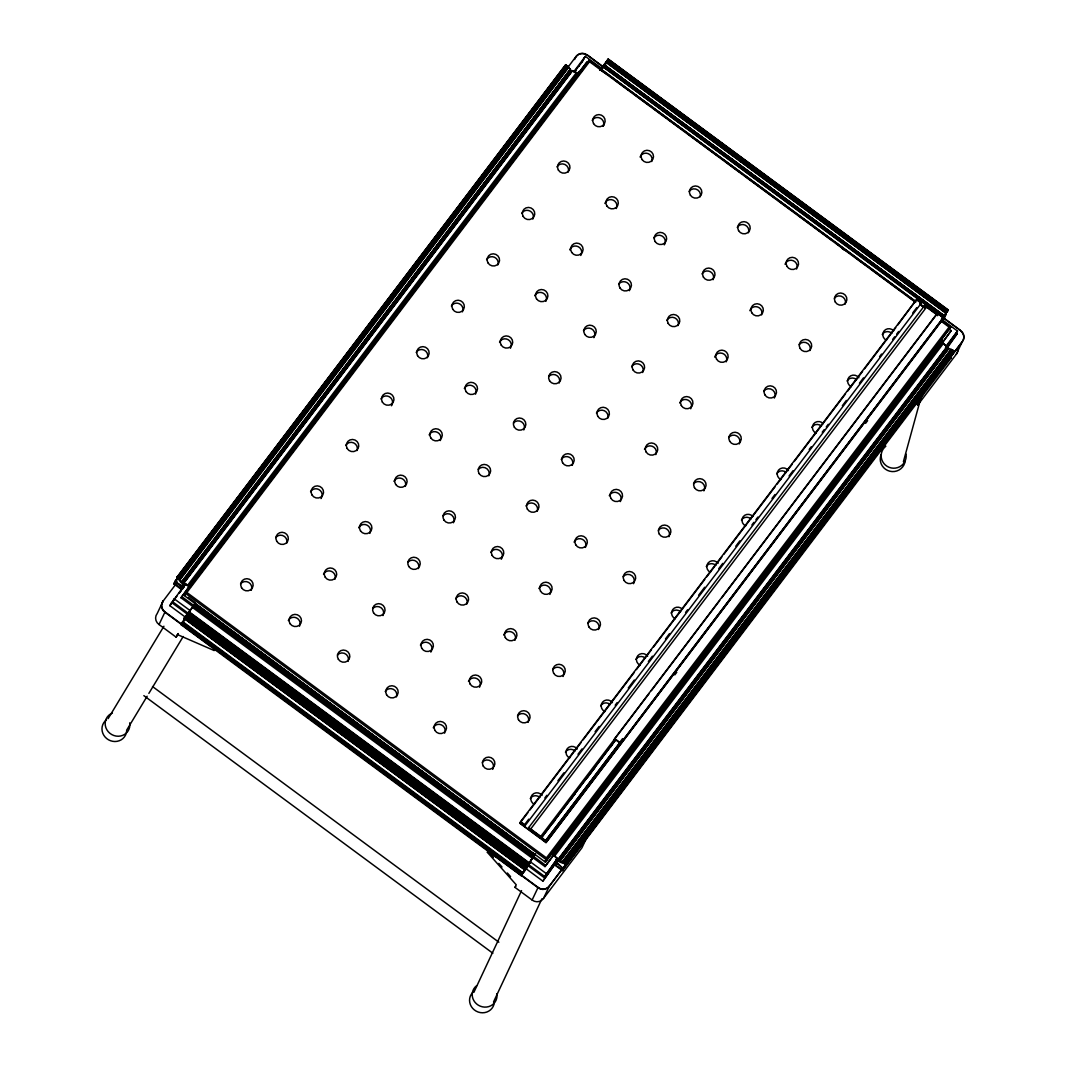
<?xml version="1.0" encoding="UTF-8"?>
<svg xmlns="http://www.w3.org/2000/svg" width="1066" height="1066" viewBox="0 0 1066 1066"><rect width="100%" height="100%" fill="white"/><g stroke="black" fill="none" stroke-linecap="round" stroke-linejoin="round"><path stroke-width="1.5" d="M903.395 461.698L919.905 401.482M473.89 992.259L521.54 890.63M493.531 1001.947L541.888 898.825M181.26 589.378L173.798 583.862L177.143 579.184M174.131 583.155L180.62 587.872L181.193 585.86L174.704 581.929L178.995 576.053M578.012 75.499L580.024 72.848L578.718 72.115L578.105 73.394L572.482 70.756L183.805 583.195L182.566 582.782L181.766 581.983L570.35 69.37L565.673 64.693L176.983 577.132L180.794 582.369L184.844 585.421M181.766 581.983L176.983 577.132M159.034 624.529L165.03 611.924A7.875 7.609 25.4 0 1 163.245 600.811L157.262 613.416A7.875 7.609 25.4 0 0 159.034 624.529L176.156 637.175L178.129 633.604L176.156 637.175M186.417 617.907L169.787 605.648L185.404 583.715L189.122 586.46M551.269 853.893L557.478 858.463L544.659 876.479L528.549 864.593L533.373 856.784L193.439 605.874L192.346 607.34L532.28 858.25L528.19 864.166L172.599 601.744L174.038 598.706L190.148 610.605L188.709 613.643M181.433 588.965L182.086 587.579L183.352 588.512M182.419 588.592L183.459 586.38M181.007 597.813L190.054 585.394L181.007 597.813L193.093 606.727L195.025 603.236L534.812 854.679L530.788 851.721M183.805 583.195L189.415 585.834L190.734 584.848L191.294 586.46M526.524 868.457L521.087 875.626L181.153 624.729L181.486 624.023M526.644 867.617L521.994 873.707L182.059 622.797L188.069 614.496M528.883 864.206L530.242 861.808L524.059 869.403L184.112 618.48L184.911 617.147L185.87 615.935L525.805 866.845L185.684 616.135M182.273 623.13L522.207 874.04M185.87 615.935L192.346 607.34M524.046 869.39L527.63 864.779L187.696 613.869L527.63 864.779L528.19 864.166M194.638 604.036L195.025 603.236M177.396 634.563L214.053 650.487L214.879 648.728M215.479 648.035L214.053 650.487M565.673 64.693L565.673 65.519M574.601 59.523L576.026 56.511A7.875 7.609 25.4 0 1 587.339 55.059L943.277 316.962L948.274 309.953L608.286 59.07L606.781 61.162L946.715 312.072M583.102 60.242L584.141 58.044M601.477 68.237L585.354 56.338L582.023 61.881M587.339 55.059L602.956 66.971M599.705 70.316L608.286 59.07M586.473 838.222L581.929 847.803L543.42 898.558A7.875 7.609 25.4 0 1 532.107 900.01L514.985 887.378L516.224 884.78L487.402 852.374L488.241 850.615M487.402 852.374L488.841 849.922L488.108 850.895L537.957 887.698A7.875 7.609 25.4 0 0 549.27 886.246L564.087 866.711M941.691 318.361L942.69 319.107L942.024 320.52L546.005 842.62L519.822 823.298L520.634 821.553L916.653 299.453L921.437 302.984L920.304 302.531L919.745 303.69M649.341 693.313L540.782 836.424L528.696 827.509L529.562 828.535L529.016 829.694L523.726 825.79L524.285 824.631L525.285 825.377L921.437 302.984M525.285 825.377L520.634 821.553M521.087 875.626L526.151 868.657M521.994 873.707L528.003 865.405M540.782 836.424L545.525 840.754L619.906 742.696M530.601 861.874L526.244 868.857L542.861 881.129L556.532 861.874L542.861 881.129M534.959 854.146L532.92 857.69L545.006 866.605L554.067 854.186L551.668 852.427M545.525 840.754L620.039 742.402M546.005 842.62L942.69 319.107M545.006 866.605L942.384 342.346L942.237 340.161L941.638 339.721L552.148 852.773M953.684 351.873C955.229 350.341 950.099 349.355 948.807 348.489L560.05 861.062L558.93 860.528L553.494 854.519L554.107 853.226L942.784 340.787M532.107 900.01L538.103 887.405A7.875 7.609 25.4 0 0 549.416 885.953L962.305 341.613A7.875 7.609 25.4 0 0 960.519 330.5L943.463 317.908M544.659 876.479L557.478 858.463M615.149 740.444L615.535 739.617L620.439 743.628L943.397 317.628L937.347 313.164L614.669 738.578L614.136 739.697L615.149 740.444L541.808 837.13M560.05 861.062L563.488 862.621L952.324 349.861M543.42 898.558L549.416 885.953M563.488 862.621C569.524 865.472 557.265 862.074 555.986 859.316M620.439 743.628L943.397 317.628M554.933 865.139L562.395 870.642L562.728 869.949L556.412 865.819L556.785 864.06L557.425 863.527L563.314 868.723L951.858 355.258M563.314 868.723L556.239 862.101M916.653 299.453L897.745 325.037M721.709 597.906L936.801 314.323L924.715 305.396L925.581 306.435M936.801 314.323L937.347 313.164M937.52 315.683L938.227 314.19M944.236 317.668L945.409 315.976L942.491 319.973M941.624 319.427L948.274 309.953M941.251 340.52L941.638 339.721M951.178 330.633L942.131 343.052L951.178 330.633L948.767 328.848M915.294 403.121L917.813 404.987L923.009 394.02M948.807 348.489L942.384 342.346M941.411 319.147L957.521 331.033L945.662 347.809M960.519 330.5L602.743 66.692M951.085 358.203L950.072 356.51M917.813 404.987L956.309 354.218L962.305 341.613M108.119 718.657L163.924 626.235M126.548 730.357L147.148 696.231M148.867 693.393L183.205 636.509M530.415 862.221L529.535 863.487M189.388 612.031L187.416 614.656M531.121 860.155L533.04 857.424M192.706 607.06L193.439 606.061M606.687 61.442L601.544 68.69M185.071 618.64L182.059 622.797M176.783 577.732L565.873 64.68M177.489 577.226L566.179 64.786M177.729 577.359L566.419 64.919M181.007 573.401L183.019 570.763M195.065 554.866L199.089 549.576M212.147 532.36L216.158 527.057M230.216 508.522L236.252 500.58M247.299 486.016L249.311 483.364M264.368 463.51L269.392 456.888M281.451 440.991L286.461 434.368M300.532 415.833L303.543 411.862M317.601 393.327L319.613 390.676M333.671 372.141L336.683 368.17M350.741 349.635L356.777 341.68M371.834 321.825L373.846 319.174M385.892 303.29L389.916 297.987M402.975 280.771L406.985 275.481M421.043 256.946L427.08 248.991M438.126 234.427L440.138 231.788M455.195 211.921L460.219 205.298M473.277 188.082L477.288 182.792M491.359 164.257L497.382 156.302M508.429 141.738L510.441 139.1M524.499 120.551L527.51 116.58M542.581 96.726L547.604 90.104M174.704 581.929L177.716 577.959M190.774 560.743L192.786 558.091M207.857 538.237L209.855 535.585M261.077 468.054L263.089 465.402M278.159 445.548L280.171 442.896M294.229 424.361L296.241 421.71M311.299 401.855L313.311 399.204M348.462 352.859L350.474 350.208M381.601 309.167L383.613 306.515M398.684 286.647L400.683 283.996M418.765 260.171L420.777 257.519M451.904 216.465L453.916 213.826M468.987 193.959L470.999 191.307M485.057 172.772L487.069 170.12M520.208 126.428L524.219 121.138M539.289 101.27L541.301 98.618M173.798 583.862L177.809 578.558M178.795 578.132L567.472 65.692M178.901 578.798L567.738 66.052M190.867 563.461L192.879 560.823M210.961 536.984L215.972 530.362M261.17 470.772L263.182 468.121M281.264 444.295L286.288 437.673M331.473 378.084L336.496 371.461M351.567 351.607L356.59 344.984M381.695 311.885L383.707 309.233M401.789 285.395L406.799 278.772M451.997 219.196L454.009 216.545M472.091 192.706L477.115 186.084M522.3 126.508L527.324 119.885M542.394 100.017L547.418 93.395M175.277 584.554L177.289 581.903M175.091 585.194L163.111 601.104A7.875 7.609 25.4 0 0 164.897 612.204L183.259 625.769M567.991 67.211L576.026 56.511M179.808 579.478L568.498 67.038M180.074 579.717L568.764 67.278M181.726 581.676L570.403 69.237M218.49 533.826L220.502 531.188M288.793 441.137L290.805 438.499M359.109 348.449L361.108 345.81M409.317 282.25L411.329 279.598M479.62 189.561L481.632 186.91M549.936 96.873L551.935 94.221M182.059 582.342L570.35 69.37M359.322 348.715L361.321 346.064M550.149 97.126L552.148 94.474M182.566 582.782L571.256 70.356L572.482 70.756M183.125 583.129L571.802 70.702M180.234 587.726L182.246 585.074M183.539 583.289L572.229 70.849M180.061 588.086L182.073 585.434M573.908 71.542L585.354 56.338M172.599 601.744L177.329 595.494M180.181 591.75L183.965 586.753M574.441 71.862L579.184 65.626M169.787 605.648L174.451 599.505M179.101 593.376L180.967 590.91M574.201 72.381L576.066 69.93M578.851 66.252L582.582 61.335M187.936 584.861L576.613 72.421M189.122 585.74L578.718 72.115M189.415 585.834L198.463 573.921M200.461 571.269L268.765 481.232M270.777 478.581L356.137 366.024M358.149 363.386L459.593 229.643M461.605 226.991L578.105 73.394M578.638 72.994L587.073 61.881L190.734 584.848M187.922 590.018L183.898 595.321L545.486 862.207L563.581 838.356M191.334 585.287L194.358 581.316M196.357 578.665L211.428 558.811M216.451 552.188L218.45 549.536M220.462 546.885L231.509 532.32M233.521 529.669L235.533 527.03M243.568 516.437L261.65 492.599M266.66 485.976L268.672 483.324M270.684 480.686L284.742 462.151M286.754 459.499L288.766 456.848M290.765 454.196L301.825 439.632M303.823 436.98L308.847 430.371M313.87 423.748L331.952 399.91M340.987 387.997L355.045 369.449M357.057 366.811L359.069 364.159M364.092 357.536L372.127 346.943M374.126 344.291L379.15 337.682M387.185 327.089L402.255 307.221M407.279 300.599L409.291 297.947M411.289 295.309L426.36 275.441M434.395 264.848L442.43 254.254M444.442 251.603L449.452 244.993M457.487 234.4L459.499 231.748M461.511 229.097L472.558 214.532M477.581 207.91L479.593 205.258M481.592 202.62L492.652 188.056M494.651 185.404L499.674 178.782M504.698 172.159L522.78 148.321M527.803 141.711L545.872 117.873M547.884 115.221L549.896 112.57M551.908 109.931L562.955 95.367M564.953 92.715L569.977 86.093M581.21 71.502L583.222 68.85M585.234 66.199L589.085 60.256L915.854 301.451M545.072 860.782L545.486 862.207L546.591 859.889L184.991 593.002L186.87 592.496L589.498 61.681L589.085 60.256L184.991 593.002L183.898 595.321L185.497 595.388M184.112 618.493L187.27 614.829M190.148 610.605L193.945 605.608M181.153 624.729L184.884 619.692M519.822 823.298L527.857 812.692M529.869 810.04L581.13 742.456M583.142 739.804L634.403 672.233M636.415 669.581L651.486 649.7M653.498 647.049L704.759 579.464M706.771 576.813L721.842 556.945M723.854 554.293L775.115 486.709M777.127 484.057L792.198 464.176M794.21 461.525L845.471 393.954M847.483 391.302L862.567 371.421M864.579 368.769L895.733 327.688M523.726 825.79L528.749 819.168M544.833 797.968L546.845 795.316M557.904 780.738L563.941 772.783M578.012 754.235L582.023 748.932M595.095 731.702L599.119 726.412M615.202 705.199L617.201 702.547M628.26 687.983L634.297 680.028M648.368 661.48L652.392 656.176M665.451 638.947L669.475 633.644M685.558 612.444L687.57 609.792M698.616 595.214L704.653 587.273M718.724 568.711L722.748 563.408M735.807 546.192L739.831 540.888M751.89 524.978L753.902 522.34M755.914 519.688L757.926 517.037M771.997 498.488L775.009 494.504M789.08 475.956L793.104 470.652M809.187 449.452L811.199 446.801M822.246 432.223L824.258 429.571M826.27 426.92L828.282 424.268M842.353 405.72L846.377 400.416M859.436 383.2L863.46 377.897M879.543 356.697L881.555 354.045M892.615 339.468L894.627 336.816M896.626 334.164L898.638 331.513M912.709 312.964L916.733 307.661M528.563 827.789L924.715 305.396M530.708 828.988L926.727 306.888M651.353 690.661L719.697 600.558M541.501 837.783L615.881 739.724M553.161 822.712L555.173 820.06M570.257 800.193L575.28 793.557M587.339 777.66L595.388 767.054M610.458 747.186L612.47 744.534M620.572 741.27L622.584 738.618M535.532 853.759L533.546 856.384L545.632 865.299M674.778 674.911L676.79 672.26M865.605 423.322L867.617 420.67M514.985 887.378L515.717 886.406M941.291 320.24L950.672 327.155L546.591 859.889L546.445 857.89L949.073 327.089L950.672 327.155L920.158 368.33M565.62 835.744L583.688 811.852M588.725 805.283L606.807 781.365M611.831 774.835L633.95 745.587M635.936 743.055L654.044 719.084M659.028 712.594L704.306 652.818M706.238 650.367L727.425 622.344M729.331 619.906L774.676 560.063M779.552 553.707L797.794 529.575M802.658 523.246L848.043 463.31M849.855 461.018L868.15 436.807M869.949 434.528L918.412 370.555M552.201 853.919L560.236 843.326M565.246 836.703L567.259 834.052M569.271 831.413L583.329 812.878M589.351 804.923L600.411 790.359M605.421 783.737L607.433 781.098M612.457 774.476L620.492 763.882M622.504 761.231L630.539 750.637M635.563 744.015L637.561 741.363M639.573 738.725L653.631 720.19M655.643 717.538L657.655 714.886M659.667 712.235L670.714 697.67M672.713 695.019L680.748 684.425M682.76 681.787L703.853 653.978M705.865 651.326L707.877 648.674M709.876 646.036L720.922 631.472M725.946 624.849L727.958 622.198M729.97 619.546L741.017 604.982M743.029 602.33L751.064 591.737M753.062 589.098L758.086 582.476M760.098 579.824L774.156 561.289M780.179 553.347L791.238 538.783M796.249 532.161L798.261 529.509M803.284 522.886L811.319 512.293M813.331 509.641L821.366 499.048M826.39 492.439L828.389 489.787M830.401 487.135L844.459 468.6M846.471 465.949L848.483 463.297M850.495 460.659L861.541 446.094M863.54 443.443L868.563 436.82M873.587 430.198L881.622 419.604M883.634 416.953L891.669 406.359M896.693 399.75L898.705 397.098M900.703 394.447L914.775 375.912M916.773 373.26L918.785 370.608M920.797 367.97L931.844 353.406M933.856 350.754L940.878 341.48M555.399 850.108L560.41 843.486M565.433 836.863L567.445 834.212M572.469 827.602L580.504 817.009M590.551 803.764L600.584 790.519M612.644 774.636L617.667 768.013M625.702 757.42L630.726 750.797M635.736 744.175L637.748 741.523M642.771 734.914L650.806 724.32M659.841 712.394L670.9 697.83M676.923 689.889L680.934 684.585M682.946 681.947L687.97 675.324M693.993 667.383L704.04 654.138M713.074 642.225L721.109 631.632M730.157 619.706L738.192 609.112M746.227 598.519L751.237 591.896M753.249 589.258L758.272 582.636M764.295 574.694L771.331 565.42M781.378 552.175L791.412 538.943M803.471 523.046L808.494 516.424M816.529 505.83L821.553 499.208M826.563 492.599L828.575 489.947M833.599 483.324L841.634 472.731M850.668 460.818L861.728 446.254M873.774 430.358L878.797 423.735M886.832 413.142L891.856 406.519M903.901 390.636L911.936 380.042M920.984 368.13L929.019 357.536M938.053 345.611L940.598 341.24M554.107 853.226L553.56 852.6L942.237 340.161M558.597 846.484L560.609 843.846M593.762 800.14L597.773 794.85M612.843 774.982L614.842 772.33M645.983 731.289L647.995 728.638M663.052 708.783L665.064 706.132M683.146 682.293L685.158 679.642M716.285 638.601L718.297 635.949M733.368 616.095L735.367 613.443M753.449 589.605L755.461 586.953M784.589 548.564L788.6 543.26M803.671 523.406L805.669 520.754M819.741 502.219L821.739 499.568M836.81 479.7L838.822 477.062M853.879 457.194L855.891 454.542M873.973 430.717L875.986 428.066M907.113 387.011L909.125 384.373M924.195 364.505L926.194 361.854M553.494 854.519L942.171 342.079M578.811 822.352L580.823 819.701M595.881 799.833L603.916 789.253M618.986 769.385L624.01 762.763M649.114 729.664L654.138 723.041M674.218 696.551L669.195 703.174L674.352 696.671M692.3 672.726L694.312 670.074M717.405 639.627L724.44 630.352M739.511 610.485L744.521 603.862M769.639 570.763L771.651 568.111M786.708 548.257L794.743 537.664M809.814 517.796L814.837 511.174M839.941 478.074L841.953 475.423M857.011 455.568L865.046 444.975L858.143 454.356M883.128 421.137L885.14 418.485M908.232 388.037L915.268 378.763M930.338 358.909L935.348 352.286M599.025 795.982L604.049 789.36M619.106 769.505L621.118 766.854M650.247 728.451L654.258 723.161M719.55 637.095L724.574 630.472M739.631 610.605L744.654 603.982M789.853 544.406L794.876 537.784M809.933 517.916L811.946 515.278M910.377 385.506L915.401 378.883M930.458 359.029L935.482 352.406M554.893 855.665L943.57 343.239M957.521 331.033L946.155 346.024L939.959 341.453M558.051 859.383L946.741 346.943M558.104 859.702L957.321 333.485L947.381 347.822M558.411 860.102L947.101 347.663M555.133 864.753L557.132 862.101M558.93 860.528L947.607 348.102M559.477 860.875L948.167 348.435M559.877 861.022L948.567 348.595M562.288 861.781L950.979 349.342M562.582 861.954L951.272 349.515M564.021 862.434L952.698 349.994M565.073 863.207L953.764 350.767M565.286 863.407L953.963 350.967M565.007 864.313L954.19 351.247M565.353 864.406L954.283 351.474M575.933 851.108L579.877 845.898M927.607 387.464L929.592 384.853M940.439 370.542L943.41 366.624M950.312 357.523L962.172 341.893A7.875 7.609 25.4 0 0 961.226 331.446M562.395 870.642L951.418 357.51M601.85 69.143L605.221 64.786M941.784 320.053L946.262 314.177L942.091 319.534M602.157 68.624L606.048 63.6M599.798 69.61L608.206 75.113M185.537 584.808L189.068 586.327M174.984 581.356L183.978 587.286M608.14 59.23L948.074 310.139M607.993 59.403L948.034 310.446M608.033 59.656L618.733 67.558M625.422 72.501L634.79 79.417M644.157 86.333L654.87 94.234M661.56 99.178L674.938 109.052M680.295 112.996L692.34 121.897M699.029 126.827L708.397 133.743M716.432 139.673L724.467 145.602M735.167 153.504L744.534 160.42M753.902 167.335L764.615 175.237M771.304 180.167L782.004 188.082M790.039 193.999L802.085 202.9M808.774 207.83L818.142 214.746M826.177 220.675L834.198 226.605M844.912 234.507L854.279 241.422M862.314 247.352L875.692 257.226M881.049 261.17L891.749 269.072M899.784 275.001L907.806 280.931M914.508 285.875L927.886 295.748M935.921 301.678L947.967 310.566M611.844 62.907L614.522 64.879M649.314 90.557L654.671 94.514M666.716 103.402L672.073 107.36M685.451 117.233L688.13 119.205M721.589 143.91L724.267 145.882M740.324 157.728L744.335 160.7M759.059 171.559L761.737 173.545M776.461 184.405L781.818 188.362M795.196 198.236L797.874 200.208M848.723 237.745L854.079 241.702M868.803 252.562L871.482 254.547M904.941 279.239L907.619 281.211M942.411 306.901L945.089 308.874M607.22 60.429L947.154 311.325M606.927 60.842L946.861 311.752M622.757 73.287L640.146 86.133M642.825 88.105L660.227 100.95M666.916 105.894L684.319 118.726M686.997 120.711L704.386 133.543M711.075 138.487L749.891 167.135M756.58 172.079L773.983 184.911M776.661 186.896L794.063 199.728M800.753 204.672L818.142 217.517M820.82 219.489L839.555 233.321M846.257 238.264L863.647 251.096M866.325 253.082L883.727 265.914M890.416 270.857L907.819 283.703M910.497 285.675L933.243 302.464M935.921 304.45L945.289 311.352M625.209 75.566L635.909 83.468M642.611 88.411L651.979 95.327M666.703 106.187L672.046 110.144M678.736 115.088L684.092 119.032M696.138 127.92L704.173 133.85M714.873 141.751L728.265 151.638M732.275 154.597L745.654 164.47M756.367 172.372L761.724 176.33M769.745 182.259L773.769 185.218M776.434 187.19L781.791 191.147M788.48 196.091L793.837 200.035M805.883 208.923L817.928 217.81M824.618 222.754L835.331 230.656M846.031 238.557L855.398 245.473M866.112 253.375L871.455 257.332M878.157 262.263L883.501 266.22M898.225 277.08L907.592 283.996M915.627 289.925L927.673 298.813M935.695 304.743L945.062 311.658M606.128 62.028L946.062 312.938M628.953 78.924L631.632 80.896M722.628 148.067L725.306 150.04M738.698 159.913L741.376 161.899M812.305 214.253L814.984 216.225M848.429 240.916L851.108 242.901M903.302 281.424L907.326 284.382M922.05 295.255L924.715 297.227M605.901 62.334L945.835 313.244M604.249 64.72L944.183 315.629M604.182 64.853L944.116 315.763M604.049 65.066L943.983 315.976M603.742 65.506L943.677 316.415M603.343 66.052L943.277 316.962M917.533 300.479L919.292 301.785M926.594 307.181L936.668 314.603M921.077 304.663L925.035 307.594M921.077 305.049L924.995 307.954M919.865 304.423L923.889 307.381M600.571 69.17L632.698 92.889M635.376 94.861L742.442 173.891M745.121 175.863L832.106 240.077M834.785 242.049L915.081 301.318M616.241 81.029L628.287 89.93M634.976 94.861L649.7 105.734M653.711 108.692L665.757 117.58M668.435 119.565L681.814 129.439M688.516 134.383L701.894 144.256M704.573 146.229L717.951 156.116M725.986 162.032L739.364 171.919M744.721 175.863L759.445 186.737M762.123 188.709L775.502 198.582M778.18 200.568L791.558 210.442M799.593 216.371L811.639 225.259M814.317 227.231L831.707 240.077M835.731 243.035L849.109 252.922M854.466 256.866L865.166 264.768M871.855 269.711L885.246 279.585M887.925 281.557L901.303 291.444M907.992 296.375L914.681 301.318M589.498 61.681L915.654 302.424M941.051 321.172L949.073 327.089M842.047 248.405L844.712 250.39M573.988 71.329L576.466 73.154M945.475 347.569L947.901 349.355M614.669 738.578L620.718 743.042M545.659 840.474L546.671 841.207M186.87 592.496L546.445 857.89M188.176 597.36L194.851 602.29M196.211 604.755L198.889 606.741M201.567 608.713L235.026 633.404M237.705 635.389L251.083 645.263M253.761 647.235L267.14 657.122M273.829 662.053L291.231 674.898M293.91 676.87L308.634 687.743M311.312 689.715L324.69 699.589M327.369 701.575L344.758 714.407M347.436 716.392L360.828 726.266M363.506 728.238L380.895 741.083M384.919 744.041L418.378 768.746M421.043 770.718L434.435 780.592M437.113 782.564L450.492 792.451M457.181 797.381L470.572 807.268M473.237 809.241L490.64 822.086M494.651 825.044L508.042 834.931M510.721 836.903L528.11 849.749M194.585 603.822L534.519 854.719M194.052 604.582L533.986 855.492M181.62 596.507L193.706 605.435M193.213 606.194L533.147 857.104M218.53 625.289L221.208 627.261M229.243 633.191L237.278 639.107M246.646 646.023L257.346 653.924M265.381 659.854L273.402 665.784M284.116 673.685L294.816 681.587M301.518 686.531L314.896 696.404M320.253 700.362L330.953 708.264M338.988 714.193L347.01 720.11M356.39 727.025L363.08 731.969M375.125 740.857L387.171 749.744M392.515 753.702L404.56 762.59M411.249 767.533L420.617 774.449M429.998 781.365L440.698 789.266M447.387 794.197L456.754 801.112M466.122 808.028L476.835 815.93M484.857 821.859L496.903 830.747M502.259 834.705L514.305 843.592M520.994 848.536L530.362 855.452M381.508 746.2L384.186 748.172M529.989 861.555L546.112 873.454M189.202 611.871L529.136 862.767M188.988 612.23L528.923 863.14M188.669 612.697L528.603 863.607M187.896 613.71L527.83 864.619M171.359 602.343L187.976 614.602M527.817 865.552L544.433 877.824M186.563 615.149L526.497 866.058M186.377 615.388L526.311 866.298M184.911 617.147L524.845 868.057M184.738 617.401L524.672 868.297M184.511 617.734L524.445 868.643M184.338 617.987L524.272 868.897M184.258 618.32L524.206 869.23M182.726 621.665L522.66 872.574M182.339 622.211L522.273 873.121M165.03 611.924L538.103 887.405M185.884 627.701L212.121 647.075M152.518 686.544L498.861 942.197M143.843 695.632L492.865 953.244M551.922 853.679L553.827 855.572M488.135 851.401L493.478 857.41M498.808 863.407L502.019 867.004M507.349 873.001L510.561 876.612M957.974 349.395A7.875 7.609 25.4 0 1 956.309 354.218M575.893 56.804A7.875 7.609 25.4 0 1 586.327 54.739M126.627 731.276A12.539 11.846 31.1 0 1 108.492 739.791A12.539 11.846 31.1 0 1 106.493 719.803M129.706 722.868A12.539 11.846 31.1 0 1 120.565 736.006A12.539 11.846 31.1 0 1 105.854 727.625A12.539 11.846 31.1 0 1 112.423 713.021M494.318 1002.506A12.539 11.819 25.1 0 1 476.142 1011.128A12.539 11.819 25.1 0 1 474.064 991.273M496.849 993.739A12.539 11.819 25.1 0 1 480.273 1006.171A12.539 11.819 25.1 0 1 476.715 985.624M602.996 126.281A16.296 0.826 -53.6 0 1 603.929 125.028M604.875 203.406A6.263 6.063 25.4 0 1 613.177 200.141A6.263 6.063 25.4 0 1 616.295 208.523M847.057 380.908A6.263 6.063 25.4 0 1 856.611 379.683M556.972 166.802A6.263 6.063 25.4 0 1 568.285 172.026M664.598 244.301A6.263 6.063 25.4 0 1 664.265 244.834M653.844 237.878A6.263 6.063 25.4 0 1 664.864 243.714M749.838 310.659A6.263 6.063 25.4 0 1 757.713 306.995A6.263 6.063 25.4 0 1 761.67 314.803M799.074 344.664A6.263 6.063 25.4 0 1 810.013 350.487M763.882 391.075A6.263 6.063 25.4 0 1 774.809 396.898M774.569 397.485A6.263 6.063 25.4 0 1 774.276 398.044M569.67 249.817A6.263 6.063 25.4 0 1 578.265 246.686A6.263 6.063 25.4 0 1 580.77 255.48M618.653 284.289A6.263 6.063 25.4 0 1 626.995 282.583A6.263 6.063 25.4 0 1 629.393 290.698M666.823 320.24A6.263 6.063 25.4 0 1 678.123 325.53M521.767 213.213A6.263 6.063 25.4 0 1 530.002 211.041A6.263 6.063 25.4 0 1 532.853 219.036M323.518 574.108A6.263 6.063 25.4 0 1 331.566 571.416A6.263 6.063 25.4 0 1 334.937 579.211M565.433 752.183A6.263 6.063 25.4 0 1 575 750.957M275.721 537.544A6.263 6.063 25.4 0 1 286.674 543.3M372.62 608.646A6.263 6.063 25.4 0 1 383.454 614.389M383.254 615.002A6.263 6.063 25.4 0 1 382.987 615.575M240.516 583.955A6.263 6.063 25.4 0 1 251.243 590.311M337.416 655.057A6.263 6.063 25.4 0 1 348.049 661.4M530.242 798.594A6.263 6.063 25.4 0 1 539.796 797.368M433.262 727.758A6.263 6.063 25.4 0 1 441.511 724.92A6.263 6.063 25.4 0 1 444.615 733.075M482.258 762.35A6.263 6.063 25.4 0 1 493.198 768.173M492.958 768.759A6.263 6.063 25.4 0 1 492.652 769.319M288.313 620.519A6.263 6.063 25.4 0 1 296.654 617.96A6.263 6.063 25.4 0 1 299.479 626.208M385.212 691.514A6.263 6.063 25.4 0 1 396.499 696.804M737.232 227.418A6.263 6.063 25.4 0 1 748.519 232.708M689.049 191.467A6.263 6.063 25.4 0 1 700.269 196.704M592.176 120.391A6.263 6.063 25.4 0 1 600.398 118.219A6.263 6.063 25.4 0 1 603.263 126.214M882.248 334.497A6.263 6.063 25.4 0 1 891.816 333.272M785.042 264.248A6.263 6.063 25.4 0 1 793.224 260.704A6.263 6.063 25.4 0 1 796.622 268.978M780.872 479.527A6.263 6.063 25.4 0 1 778.58 470.053A6.263 6.063 25.4 0 1 788.454 470.572M776.648 473.73A6.263 6.063 25.4 0 1 786.215 472.491M534.719 295.655A6.263 6.063 25.4 0 1 543.074 293.097A6.263 6.063 25.4 0 1 545.899 301.332M548.63 376.604A6.263 6.063 25.4 0 1 559.264 382.947M644.477 449.292A6.263 6.063 25.4 0 1 656.23 453.41M656.056 454.023A6.263 6.063 25.4 0 1 655.817 454.609M693.473 483.897A6.263 6.063 25.4 0 1 704.399 489.707M704.173 490.293A6.263 6.063 25.4 0 1 703.866 490.853M499.528 342.053A6.263 6.063 25.4 0 1 508.162 339.668A6.263 6.063 25.4 0 1 510.374 348.289M596.427 413.048A6.263 6.063 25.4 0 1 607.713 418.338M702.028 273.829A6.263 6.063 25.4 0 1 710.262 271.697A6.263 6.063 25.4 0 1 713.074 279.705M834.278 298.267A6.263 6.063 25.4 0 1 845.218 304.077M640.066 156.995A6.263 6.063 25.4 0 1 648.075 153.597A6.263 6.063 25.4 0 1 651.752 161.526M416.166 352.433A6.263 6.063 25.4 0 1 427.479 357.67M513.426 423.015A6.263 6.063 25.4 0 1 523.792 429.931M706.252 566.539A6.263 6.063 25.4 0 1 715.806 565.313M609.272 495.703A6.263 6.063 25.4 0 1 617.8 493.025A6.263 6.063 25.4 0 1 620.319 501.58M658.268 530.308A6.263 6.063 25.4 0 1 668.968 536.704M464.323 388.464A6.263 6.063 25.4 0 1 472.664 385.919A6.263 6.063 25.4 0 1 475.489 394.154M486.576 259.611A6.263 6.063 25.4 0 1 497.889 264.848M594.188 337.109A6.263 6.063 25.4 0 1 593.869 337.656M583.448 330.7A6.263 6.063 25.4 0 1 594.455 336.536M451.371 306.022A6.263 6.063 25.4 0 1 459.593 303.863A6.263 6.063 25.4 0 1 462.444 311.845M741.443 520.128A6.263 6.063 25.4 0 1 751.01 518.902M811.852 427.319A6.263 6.063 25.4 0 1 821.42 426.094M679.668 402.895A6.263 6.063 25.4 0 1 688.21 400.203A6.263 6.063 25.4 0 1 690.728 408.771M728.678 437.486A6.263 6.063 25.4 0 1 739.364 443.896M631.632 366.651A6.263 6.063 25.4 0 1 639.866 364.519A6.263 6.063 25.4 0 1 642.678 372.527M816.076 433.116A6.263 6.063 25.4 0 1 813.585 423.895A6.263 6.063 25.4 0 1 823.245 423.655M714.633 357.07A6.263 6.063 25.4 0 1 722.202 353.299A6.263 6.063 25.4 0 1 726.639 360.601M726.466 361.214A6.263 6.063 25.4 0 1 726.226 361.8M321.346 498.049A6.263 6.063 25.4 0 1 320.986 498.568M310.566 491.666A6.263 6.063 25.4 0 1 318.787 489.494A6.263 6.063 25.4 0 1 321.639 497.489M407.825 562.248A6.263 6.063 25.4 0 1 418.445 568.591M600.638 705.772A6.263 6.063 25.4 0 1 610.205 704.546M503.658 634.936A6.263 6.063 25.4 0 1 511.907 632.111A6.263 6.063 25.4 0 1 515.011 640.253M552.668 669.541A6.263 6.063 25.4 0 1 563.594 675.351M563.354 675.937A6.263 6.063 25.4 0 1 563.061 676.497M358.722 527.697A6.263 6.063 25.4 0 1 367.064 525.152A6.263 6.063 25.4 0 1 369.889 533.386M455.622 598.692A6.263 6.063 25.4 0 1 466.908 603.982M561.222 459.459A6.263 6.063 25.4 0 1 569.457 457.341A6.263 6.063 25.4 0 1 572.269 465.336M391.755 405.227A6.263 6.063 25.4 0 1 391.395 405.76M380.962 398.844A6.263 6.063 25.4 0 1 389.197 396.685A6.263 6.063 25.4 0 1 392.048 404.667M478.234 469.426A6.263 6.063 25.4 0 1 488.854 475.769M671.047 612.95A6.263 6.063 25.4 0 1 680.614 611.724M574.068 542.114A6.263 6.063 25.4 0 1 582.316 539.289A6.263 6.063 25.4 0 1 585.421 547.431M623.077 576.719A6.263 6.063 25.4 0 1 634.004 582.529M633.764 583.115A6.263 6.063 25.4 0 1 633.471 583.675M429.118 434.875A6.263 6.063 25.4 0 1 437.46 432.33A6.263 6.063 25.4 0 1 440.285 440.564M526.018 505.87A6.263 6.063 25.4 0 1 537.304 511.16M345.77 445.255A6.263 6.063 25.4 0 1 357.083 450.492M443.03 515.837A6.263 6.063 25.4 0 1 453.863 521.58M453.65 522.18A6.263 6.063 25.4 0 1 453.383 522.753M635.842 659.361A6.263 6.063 25.4 0 1 645.41 658.135M538.863 588.525A6.263 6.063 25.4 0 1 547.404 585.847A6.263 6.063 25.4 0 1 549.923 594.402M587.872 623.13A6.263 6.063 25.4 0 1 598.559 629.526M393.914 481.286A6.263 6.063 25.4 0 1 401.962 478.594A6.263 6.063 25.4 0 1 405.346 486.389M501.566 558.717A6.263 6.063 25.4 0 1 501.207 559.237M490.813 552.281A6.263 6.063 25.4 0 1 499.061 550.163A6.263 6.063 25.4 0 1 501.873 558.158M468.467 681.347A6.263 6.063 25.4 0 1 476.995 678.656A6.263 6.063 25.4 0 1 479.513 687.224M517.463 715.952A6.263 6.063 25.4 0 1 528.163 722.348M431.17 651.539A6.263 6.063 25.4 0 1 430.811 652.059M420.417 645.103A6.263 6.063 25.4 0 1 428.652 642.971A6.263 6.063 25.4 0 1 431.464 650.98M604.862 711.568A6.263 6.063 25.4 0 1 602.57 702.108A6.263 6.063 25.4 0 1 612.444 702.627M745.667 525.938A6.263 6.063 25.4 0 1 743.175 516.717A6.263 6.063 25.4 0 1 752.849 516.477M534.466 804.39A6.263 6.063 25.4 0 1 532.161 794.93A6.263 6.063 25.4 0 1 542.048 795.436M640.066 665.157A6.263 6.063 25.4 0 1 637.774 655.697A6.263 6.063 25.4 0 1 647.648 656.216M710.476 572.349A6.263 6.063 25.4 0 1 708.17 562.875A6.263 6.063 25.4 0 1 718.058 563.394M886.486 340.294A6.263 6.063 25.4 0 1 883.981 331.073A6.263 6.063 25.4 0 1 893.654 330.833M851.281 386.705A6.263 6.063 25.4 0 1 848.976 377.244A6.263 6.063 25.4 0 1 858.863 377.75M675.271 618.76A6.263 6.063 25.4 0 1 672.766 609.539A6.263 6.063 25.4 0 1 682.44 609.299M569.67 757.979A6.263 6.063 25.4 0 1 567.365 748.519A6.263 6.063 25.4 0 1 577.252 749.025M905.207 460.739A12.539 12.312 15.3 0 1 889.764 471.212A12.539 12.312 15.3 0 1 881.102 454.676M906.06 454.129A12.539 12.312 15.3 0 1 889.124 467.321A12.539 12.312 15.3 0 1 885.859 446.188M521.514 822.592L520.954 823.752L522.726 825.044L523.273 823.898L521.514 822.592M530.575 829.281L530.029 830.441L540.102 837.876L540.649 836.717L530.575 829.281M541.368 838.076L545.139 841.594L541.368 838.076M786.908 266.3A6.263 6.063 25.4 0 0 797.701 266.647A6.263 6.063 25.4 0 0 792.358 257.332A6.263 6.063 25.4 0 0 786.908 266.3M738.565 230.616A6.263 6.063 25.4 0 0 749.358 230.962A6.263 6.063 25.4 0 0 744.015 221.648A6.263 6.063 25.4 0 0 738.565 230.616M690.395 195.225A6.263 6.063 25.4 0 0 701.175 194.998A6.263 6.063 25.4 0 0 695.338 185.964A6.263 6.063 25.4 0 0 690.395 195.225M536.504 298.853A6.263 6.063 25.4 0 0 547.271 298.44A6.263 6.063 25.4 0 0 541.275 289.512A6.263 6.063 25.4 0 0 536.504 298.853M681.307 405.533A6.263 6.063 25.4 0 0 692.101 405.866A6.263 6.063 25.4 0 0 686.757 396.565A6.263 6.063 25.4 0 0 681.307 405.533M549.59 380.855A6.263 6.063 25.4 0 0 560.37 380.629A6.263 6.063 25.4 0 0 554.533 371.594A6.263 6.063 25.4 0 0 549.59 380.855M646.103 451.944A6.263 6.063 25.4 0 0 656.896 452.277A6.263 6.063 25.4 0 0 651.553 442.963A6.263 6.063 25.4 0 0 646.103 451.944M694.446 487.628A6.263 6.063 25.4 0 0 705.239 487.962A6.263 6.063 25.4 0 0 699.909 478.647A6.263 6.063 25.4 0 0 694.446 487.628M501.3 345.264A6.263 6.063 25.4 0 0 512.066 344.851A6.263 6.063 25.4 0 0 506.084 335.91A6.263 6.063 25.4 0 0 501.3 345.264M597.76 416.26A6.263 6.063 25.4 0 0 608.553 416.593A6.263 6.063 25.4 0 0 603.209 407.279A6.263 6.063 25.4 0 0 597.76 416.26M835.264 301.984A6.263 6.063 25.4 0 0 846.044 302.331A6.263 6.063 25.4 0 0 840.714 293.017A6.263 6.063 25.4 0 0 835.264 301.984M523.139 216.411A6.263 6.063 25.4 0 0 533.933 216.704A6.263 6.063 25.4 0 0 528.549 207.417A6.263 6.063 25.4 0 0 523.139 216.411M716.512 359.122A6.263 6.063 25.4 0 0 727.305 359.469A6.263 6.063 25.4 0 0 721.962 350.154A6.263 6.063 25.4 0 0 716.512 359.122M487.935 262.822A6.263 6.063 25.4 0 0 498.728 263.102A6.263 6.063 25.4 0 0 493.345 253.815A6.263 6.063 25.4 0 0 487.935 262.822M584.781 334.444A6.263 6.063 25.4 0 0 595.561 334.218A6.263 6.063 25.4 0 0 589.738 325.183A6.263 6.063 25.4 0 0 584.781 334.444M632.964 369.849A6.263 6.063 25.4 0 0 643.757 370.182A6.263 6.063 25.4 0 0 638.414 360.881A6.263 6.063 25.4 0 0 632.964 369.849M347.13 448.453A6.263 6.063 25.4 0 0 357.923 448.746A6.263 6.063 25.4 0 0 352.54 439.459A6.263 6.063 25.4 0 0 347.13 448.453M443.976 520.088A6.263 6.063 25.4 0 0 454.756 519.862A6.263 6.063 25.4 0 0 448.933 510.827A6.263 6.063 25.4 0 0 443.976 520.088M540.502 591.164A6.263 6.063 25.4 0 0 551.295 591.51A6.263 6.063 25.4 0 0 545.952 582.196A6.263 6.063 25.4 0 0 540.502 591.164M588.845 626.848A6.263 6.063 25.4 0 0 599.638 627.194A6.263 6.063 25.4 0 0 594.295 617.88A6.263 6.063 25.4 0 0 588.845 626.848M395.699 484.484A6.263 6.063 25.4 0 0 406.466 484.084A6.263 6.063 25.4 0 0 400.47 475.143A6.263 6.063 25.4 0 0 395.699 484.484M492.159 555.479A6.263 6.063 25.4 0 0 502.939 555.826A6.263 6.063 25.4 0 0 497.609 546.512A6.263 6.063 25.4 0 0 492.159 555.479M311.925 494.864A6.263 6.063 25.4 0 0 322.718 495.157A6.263 6.063 25.4 0 0 317.335 485.869A6.263 6.063 25.4 0 0 311.925 494.864M408.784 566.499A6.263 6.063 25.4 0 0 419.551 566.273A6.263 6.063 25.4 0 0 413.728 557.238A6.263 6.063 25.4 0 0 408.784 566.499M729.65 441.217A6.263 6.063 25.4 0 0 740.444 441.551A6.263 6.063 25.4 0 0 735.1 432.25A6.263 6.063 25.4 0 0 729.65 441.217M452.73 309.233A6.263 6.063 25.4 0 0 463.523 309.513A6.263 6.063 25.4 0 0 458.14 300.226A6.263 6.063 25.4 0 0 452.73 309.233M373.58 612.897A6.263 6.063 25.4 0 0 384.36 612.683A6.263 6.063 25.4 0 0 378.523 603.649A6.263 6.063 25.4 0 0 373.58 612.897M470.093 683.986A6.263 6.063 25.4 0 0 480.886 684.332A6.263 6.063 25.4 0 0 475.543 675.018A6.263 6.063 25.4 0 0 470.093 683.986M518.449 719.67A6.263 6.063 25.4 0 0 529.229 720.016A6.263 6.063 25.4 0 0 523.899 710.702A6.263 6.063 25.4 0 0 518.449 719.67M421.75 648.301A6.263 6.063 25.4 0 0 432.543 648.648A6.263 6.063 25.4 0 0 427.2 639.334A6.263 6.063 25.4 0 0 421.75 648.301M241.529 587.686A6.263 6.063 25.4 0 0 252.322 587.979A6.263 6.063 25.4 0 0 246.926 578.691A6.263 6.063 25.4 0 0 241.529 587.686M338.375 659.308A6.263 6.063 25.4 0 0 349.155 659.081A6.263 6.063 25.4 0 0 343.319 650.06A6.263 6.063 25.4 0 0 338.375 659.308M434.901 730.397A6.263 6.063 25.4 0 0 445.681 730.743A6.263 6.063 25.4 0 0 440.351 721.429A6.263 6.063 25.4 0 0 434.901 730.397M483.244 766.081A6.263 6.063 25.4 0 0 494.038 766.427A6.263 6.063 25.4 0 0 488.694 757.113A6.263 6.063 25.4 0 0 483.244 766.081M668.169 323.438A6.263 6.063 25.4 0 0 678.949 323.784A6.263 6.063 25.4 0 0 673.619 314.47A6.263 6.063 25.4 0 0 668.169 323.438M619.986 288.033A6.263 6.063 25.4 0 0 630.766 287.807A6.263 6.063 25.4 0 0 624.929 278.786A6.263 6.063 25.4 0 0 619.986 288.033M624.05 580.45A6.263 6.063 25.4 0 0 634.843 580.783A6.263 6.063 25.4 0 0 629.5 571.469A6.263 6.063 25.4 0 0 624.05 580.45M430.891 438.073A6.263 6.063 25.4 0 0 441.657 437.673A6.263 6.063 25.4 0 0 435.674 428.732A6.263 6.063 25.4 0 0 430.891 438.073M527.35 509.082A6.263 6.063 25.4 0 0 538.143 509.415A6.263 6.063 25.4 0 0 532.813 500.101A6.263 6.063 25.4 0 0 527.35 509.082M655.19 241.622A6.263 6.063 25.4 0 0 665.97 241.396A6.263 6.063 25.4 0 0 660.134 232.375A6.263 6.063 25.4 0 0 655.19 241.622M703.36 277.027A6.263 6.063 25.4 0 0 714.153 277.373A6.263 6.063 25.4 0 0 708.81 268.059A6.263 6.063 25.4 0 0 703.36 277.027M751.717 312.711A6.263 6.063 25.4 0 0 762.496 313.058A6.263 6.063 25.4 0 0 757.166 303.743A6.263 6.063 25.4 0 0 751.717 312.711M800.06 348.395A6.263 6.063 25.4 0 0 810.853 348.742A6.263 6.063 25.4 0 0 805.51 339.428A6.263 6.063 25.4 0 0 800.06 348.395M764.855 394.806A6.263 6.063 25.4 0 0 775.648 395.153A6.263 6.063 25.4 0 0 770.305 385.839A6.263 6.063 25.4 0 0 764.855 394.806M417.539 355.644A6.263 6.063 25.4 0 0 428.319 355.924A6.263 6.063 25.4 0 0 422.935 346.637A6.263 6.063 25.4 0 0 417.539 355.644M514.385 427.266A6.263 6.063 25.4 0 0 525.165 427.04A6.263 6.063 25.4 0 0 519.329 418.005A6.263 6.063 25.4 0 0 514.385 427.266M610.898 498.355A6.263 6.063 25.4 0 0 621.691 498.688A6.263 6.063 25.4 0 0 616.361 489.374A6.263 6.063 25.4 0 0 610.898 498.355M593.549 123.589A6.263 6.063 25.4 0 0 604.329 123.883A6.263 6.063 25.4 0 0 598.945 114.595A6.263 6.063 25.4 0 0 593.549 123.589M642.105 159.62A6.263 6.063 25.4 0 0 652.872 159.22A6.263 6.063 25.4 0 0 646.889 150.279A6.263 6.063 25.4 0 0 642.105 159.62M606.9 206.031A6.263 6.063 25.4 0 0 617.667 205.631A6.263 6.063 25.4 0 0 611.684 196.69A6.263 6.063 25.4 0 0 606.9 206.031M558.344 170A6.263 6.063 25.4 0 0 569.137 170.293A6.263 6.063 25.4 0 0 563.741 161.006A6.263 6.063 25.4 0 0 558.344 170M571.696 252.442A6.263 6.063 25.4 0 0 582.462 252.029A6.263 6.063 25.4 0 0 576.479 243.101A6.263 6.063 25.4 0 0 571.696 252.442M659.254 534.039A6.263 6.063 25.4 0 0 670.034 534.372A6.263 6.063 25.4 0 0 664.704 525.058A6.263 6.063 25.4 0 0 659.254 534.039M466.095 391.675A6.263 6.063 25.4 0 0 476.862 391.262A6.263 6.063 25.4 0 0 470.879 382.321A6.263 6.063 25.4 0 0 466.095 391.675M562.555 462.671A6.263 6.063 25.4 0 0 573.348 463.004A6.263 6.063 25.4 0 0 568.005 453.69A6.263 6.063 25.4 0 0 562.555 462.671M382.334 402.055A6.263 6.063 25.4 0 0 393.127 402.335A6.263 6.063 25.4 0 0 387.731 393.048A6.263 6.063 25.4 0 0 382.334 402.055M479.18 473.677A6.263 6.063 25.4 0 0 489.96 473.451A6.263 6.063 25.4 0 0 484.124 464.416A6.263 6.063 25.4 0 0 479.18 473.677M575.707 544.766A6.263 6.063 25.4 0 0 586.487 545.099A6.263 6.063 25.4 0 0 581.157 535.785A6.263 6.063 25.4 0 0 575.707 544.766M505.297 637.575A6.263 6.063 25.4 0 0 516.091 637.921A6.263 6.063 25.4 0 0 510.747 628.607A6.263 6.063 25.4 0 0 505.297 637.575M553.64 673.259A6.263 6.063 25.4 0 0 564.434 673.605A6.263 6.063 25.4 0 0 559.09 664.291A6.263 6.063 25.4 0 0 553.64 673.259M360.495 530.895A6.263 6.063 25.4 0 0 371.261 530.495A6.263 6.063 25.4 0 0 365.278 521.554A6.263 6.063 25.4 0 0 360.495 530.895M456.954 601.89A6.263 6.063 25.4 0 0 467.747 602.237A6.263 6.063 25.4 0 0 462.404 592.923A6.263 6.063 25.4 0 0 456.954 601.89M325.29 577.306A6.263 6.063 25.4 0 0 336.056 576.906A6.263 6.063 25.4 0 0 330.074 567.965A6.263 6.063 25.4 0 0 325.29 577.306M276.734 541.275A6.263 6.063 25.4 0 0 287.514 541.568A6.263 6.063 25.4 0 0 282.13 532.28A6.263 6.063 25.4 0 0 276.734 541.275M290.085 623.717A6.263 6.063 25.4 0 0 300.852 623.317A6.263 6.063 25.4 0 0 294.869 614.376A6.263 6.063 25.4 0 0 290.085 623.717M386.545 694.712A6.263 6.063 25.4 0 0 397.338 695.059A6.263 6.063 25.4 0 0 391.995 685.744A6.263 6.063 25.4 0 0 386.545 694.712"/></g></svg>
